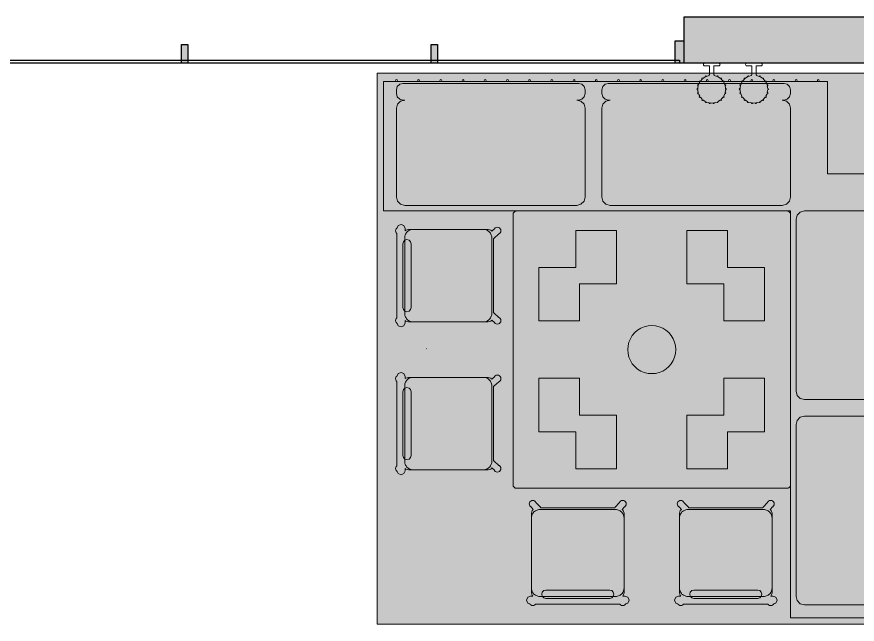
# Model space of a CAD drawing. Extents: x 2172.2 to 2210.6, y 415.3 to 458.1.
# Drawn here: x 2188.53 to 2193.072, y 450.556 to 453.841 of the extents above; entities that cross this region are included whole.
import ezdxf

# ---------------------------------------------------------------- set-up
doc = ezdxf.new("R2010")
doc.units = 0
for name, color, linetype, lineweight in [('AYAA_B2_BANQUETTES', 7, 'Continuous', 18), ('AYAA_B2_CHAIRS', 7, 'Continuous', 18), ('AYAA_B2_FINE_DETAIL', 8, 'Continuous', 9), ('AYAA_B2_FLOOR_DECOR', 32, 'Continuous', 9), ('AYAA_B2_GLAZING', 4, 'Continuous', 13), ('AYAA_B2_TABLES', 7, 'Continuous', 18), ('AYAA_B2_WALL_LIGHTS', 32, 'Continuous', 13), ('AYAA_B2_WALLS', 7, 'Continuous', 30)]:
    doc.layers.add(name, color=color, linetype=linetype, lineweight=lineweight)

# ---------------------------------------------------------------- blocks, each defined once
blk = doc.blocks.new('AYAA_B2_ARCHITECTURE')
at = {"layer": 'AYAA_B2_WALLS', "true_color": 0xe4e1d8}
for points in [[(2.13642, 19.841097), (3.51142, 19.841097), (3.51142, 19.591097), (2.13642, 19.591097)], [(-0.58058, 19.691095), (-0.54658, 19.691095), (-0.54658, 19.591097), (-0.58058, 19.591097)], [(0.76942, 19.691095), (0.80342, 19.691095), (0.80342, 19.591097), (0.76942, 19.591097)], [(2.08842, 19.711096), (2.13442, 19.711096), (2.13442, 19.591097), (2.08842, 19.591097)]]:
    blk.add_hatch(color=256, dxfattribs=at).paths.add_polyline_path(points)
at = {"layer": 'AYAA_B2_GLAZING', "linetype": 'Continuous', "lineweight": -2}
blk.add_lwpolyline([(2.11142, 19.591097), (-3.23858, 19.591097), (-3.23858, 19.606096), (2.11142, 19.606096)], close=True, dxfattribs=at)
at = {"layer": 'AYAA_B2_WALLS', "linetype": 'Continuous', "lineweight": -2}
for points in [[(2.13642, 19.841097), (3.51142, 19.841097), (3.51142, 19.591097), (2.13642, 19.591097)], [(-0.58058, 19.691095), (-0.54658, 19.691095), (-0.54658, 19.591097), (-0.58058, 19.591097)], [(0.76942, 19.691095), (0.80342, 19.691095), (0.80342, 19.591097), (0.76942, 19.591097)], [(2.08842, 19.711096), (2.13442, 19.711096), (2.13442, 19.591097), (2.08842, 19.591097)]]:
    blk.add_lwpolyline(points, close=True, dxfattribs=at)
blk = doc.blocks.new('AYAA_B2_FLOOR_DECOR_08')
at = {"true_color": 0xe6decc}
h = blk.add_hatch(color=256, dxfattribs=at)
h.paths.add_polyline_path([(-1.360926, -1.361402), (-1.361316, -1.360971), (-1.361781, -1.36083), (-1.399068, -1.359), (-1.495, -1.359), (-1.495, 1.485), (1.485, 1.485), (1.485, -1.495), (-1.359, -1.495), (-1.359, -1.399067), (-1.360831, -1.36178)])
h.paths.add_polyline_path([(-0.119686, 1.1572), (-1.281886, -0.005), (-0.119686, -1.1672), (-1.2566, -1.1672), (-1.2566, -1.2268), (-0.060086, -1.2268), (-0.005, -1.281886), (0.050086, -1.2268), (1.2466, -1.2268), (1.2466, -1.1672), (0.109686, -1.1672), (1.271886, -0.005), (0.109686, 1.1572), (1.2466, 1.1572), (1.2466, 1.2168), (0.050086, 1.2168), (-0.005, 1.271886), (-0.060086, 1.2168), (-1.2566, 1.2168), (-1.2566, 1.1572)], flags=0)
at = {"true_color": 0x3d3b33}
for points in [[(-0.005, 1.271886), (0.050086, 1.2168), (-0.000486, 1.2168), (-0.005, 1.221314), (-0.009514, 1.2168), (-0.060086, 1.2168)], [(-1.281886, -0.005), (-0.119686, 1.1572), (-0.069114, 1.1572), (-1.231314, -0.005), (-0.069114, -1.1672), (-0.119686, -1.1672)], [(0.109686, 1.1572), (1.271886, -0.005), (0.109686, -1.1672), (0.059114, -1.1672), (1.221314, -0.005), (0.059114, 1.1572)], [(-0.009514, -1.2268), (-0.005, -1.231314), (-0.000486, -1.2268), (0.050086, -1.2268), (-0.005, -1.281886), (-0.060086, -1.2268)]]:
    blk.add_hatch(color=256, dxfattribs=at).paths.add_polyline_path(points)
at = {"true_color": 0xa16b4f}
for points in [[(1.2466, 1.2168), (1.2466, 1.1572), (-1.2566, 1.1572), (-1.2566, 1.2168)], [(-1.2566, -1.1672), (1.2466, -1.1672), (1.2466, -1.2268), (-1.2566, -1.2268)]]:
    blk.add_hatch(color=256, dxfattribs=at).paths.add_polyline_path(points)
at = {"true_color": 0xe6decc}
for points in [[(-0.005, 1.221314), (-0.000486, 1.2168), (-0.009514, 1.2168)], [(0.297514, -0.005), (-0.005, -0.307514), (-0.307514, -0.005), (-0.005, 0.297514)], [(-0.009514, -1.2268), (-0.000486, -1.2268), (-0.005, -1.231314)]]:
    blk.add_hatch(color=256, dxfattribs=at).paths.add_polyline_path(points)
h = blk.add_hatch(color=256, dxfattribs=at)
h.paths.add_polyline_path([(-1.231314, -0.005), (-0.069114, 1.1572), (0.059114, 1.1572), (1.221314, -0.005), (0.059114, -1.1672), (-0.069114, -1.1672)])
h.paths.add_polyline_path([(1.003686, -0.005), (-0.005, 1.003686), (-1.013686, -0.005), (-0.005, -1.013686)], flags=0)
at = {"true_color": 0xa16b4f}
h = blk.add_hatch(color=256, dxfattribs=at)
h.paths.add_polyline_path([(1.003686, -0.005), (-0.005, -1.013686), (-1.013686, -0.005), (-0.005, 1.003686)])
h.paths.add_polyline_path([(-0.005, -0.963114), (0.953114, -0.005), (-0.005, 0.953114), (-0.963114, -0.005)], flags=0)
at = {"true_color": 0xe6decc}
h = blk.add_hatch(color=256, dxfattribs=at)
h.paths.add_polyline_path([(-0.005, 0.953114), (0.953114, -0.005), (-0.005, -0.963114), (-0.963114, -0.005)])
h.paths.add_polyline_path([(0.705686, -0.005), (-0.005, 0.705686), (-0.715686, -0.005), (-0.005, -0.715686)], flags=0)
at = {"true_color": 0x3d3b33}
h = blk.add_hatch(color=256, dxfattribs=at)
h.paths.add_polyline_path([(-0.005, 0.705686), (0.705686, -0.005), (-0.005, -0.715686), (-0.715686, -0.005)])
h.paths.add_polyline_path([(-0.005, -0.665114), (0.655114, -0.005), (-0.005, 0.655114), (-0.665114, -0.005)], flags=0)
at = {"true_color": 0xe6decc}
h = blk.add_hatch(color=256, dxfattribs=at)
h.paths.add_polyline_path([(-0.005, 0.655114), (0.655114, -0.005), (-0.005, -0.665114), (-0.665114, -0.005)])
h.paths.add_polyline_path([(0.348086, -0.005), (-0.005, 0.348086), (-0.358086, -0.005), (-0.005, -0.358086)], flags=0)
at = {"true_color": 0x757d5e}
h = blk.add_hatch(color=256, dxfattribs=at)
h.paths.add_polyline_path([(-0.358086, -0.005), (-0.005, 0.348086), (0.348086, -0.005), (-0.005, -0.358086)])
h.paths.add_polyline_path([(0.297514, -0.005), (-0.005, 0.297514), (-0.307514, -0.005), (-0.005, -0.307514)], flags=0)
at = {"color": 0, "linetype": 'Continuous', "lineweight": -2}
blk.add_lwpolyline([(-1.360926, -1.361402), (-1.361316, -1.360971), (-1.361781, -1.36083), (-1.399068, -1.359), (-1.495, -1.359), (-1.495, 1.485), (1.485, 1.485), (1.485, -1.495), (-1.359, -1.495), (-1.359, -1.399067), (-1.360831, -1.36178)], close=True, dxfattribs=at)
blk = doc.blocks.new('AYAA_B2_L_CORNER_BANQUETTE')
at = {"true_color": 0xe8ddc8}
for points in [[(-0.825, 1.38), (-0.80253, 1.373988), (-0.786012, 1.357471), (-0.78, 1.335), (-0.78, 0.405), (-0.786012, 0.38253), (-0.802529, 0.366012), (-0.825, 0.36), (-1.305, 0.36), (-1.327471, 0.366012), (-1.343988, 0.38253), (-1.35, 0.405), (-1.35, 1.335), (-1.343988, 1.357471), (-1.327471, 1.373988), (-1.305, 1.38)], [(-0.825, 0.27), (-0.80253, 0.263988), (-0.786012, 0.24747), (-0.78, 0.225), (-0.78, -0.705), (-0.786012, -0.72747), (-0.802529, -0.743988), (-0.825, -0.75), (-1.305, -0.75), (-1.327471, -0.743988), (-1.343988, -0.72747), (-1.35, -0.705), (-1.35, 0.225), (-1.343988, 0.24747), (-1.327471, 0.263988), (-1.305, 0.27)], [(-0.72747, -0.786012), (-0.705, -0.78), (0.225, -0.78), (0.24747, -0.786012), (0.263988, -0.80253), (0.27, -0.825), (0.27, -1.305), (0.263988, -1.327471), (0.24747, -1.343988), (0.225, -1.35), (-0.705, -1.35), (-0.72747, -1.343988), (-0.743988, -1.327471), (-0.75, -1.305), (-0.75, -0.825), (-0.743988, -0.802529)], [(0.405, -0.78), (1.335, -0.78), (1.357471, -0.786012), (1.373988, -0.80253), (1.38, -0.825), (1.38, -1.305), (1.373988, -1.327471), (1.357471, -1.343988), (1.335, -1.35), (0.405, -1.35), (0.38253, -1.343988), (0.366012, -1.327471), (0.36, -1.305), (0.36, -0.825), (0.366012, -0.802529), (0.38253, -0.786012)]]:
    blk.add_hatch(color=256, dxfattribs=at).paths.add_polyline_path(points)
at = {"color": 0, "linetype": 'Continuous', "lineweight": -2}
for points in [[(-1.45, -0.9), (-1.45, -0.75), (-1.45, -0.66), (-1.45, -0.54), (-1.45, -0.42), (-1.45, -0.3), (-1.45, -0.18), (-1.45, -0.06), (-1.45, 0.06), (-1.45, 0.18), (-1.45, 0.3), (-1.45, 0.42), (-1.45, 0.54), (-1.45, 0.66), (-1.45, 0.78), (-1.45, 0.9), (-1.45, 1.02), (-1.45, 1.14), (-1.45, 1.26), (-1.45, 1.38), (-1.45, 1.45), (-0.75, 1.45), (-0.75, -0.75), (1.45, -0.75), (1.45, -1.45), (1.435, -1.45), (1.38, -1.45), (1.26, -1.45), (1.14, -1.45), (1.02, -1.45), (0.9, -1.45), (0.78, -1.45), (0.66, -1.45), (0.54, -1.45), (0.42, -1.45), (0.3, -1.45), (0.18, -1.45), (0.06, -1.45), (-0.06, -1.45), (-0.18, -1.45), (-0.3, -1.45), (-0.42, -1.45), (-0.54, -1.45), (-0.66, -1.45), (-0.75, -1.45), (-0.78, -1.45), (-0.9, -1.45), (-0.95, -1.45), (-0.95, -0.95), (-1.45, -0.95), (-1.45, -0.935)], [(-1.45, 1.38), (-1.451465, 1.376464), (-1.455, 1.375), (-1.458536, 1.376464), (-1.46, 1.38), (-1.458536, 1.383536), (-1.455, 1.385), (-1.451465, 1.383536)], [(-1.44, 1.345), (-1.435324, 1.362477), (-1.422477, 1.375324), (-1.405, 1.38), (-1.385, 1.38), (-1.367523, 1.375324), (-1.354676, 1.362477), (-1.35, 1.345), (-1.35, 1.335), (-1.343988, 1.357471), (-1.327471, 1.373988), (-1.305, 1.38), (-0.825, 1.38), (-0.80253, 1.373988), (-0.786012, 1.357471), (-0.78, 1.335), (-0.78, 0.405), (-0.786012, 0.38253), (-0.802529, 0.366012), (-0.825, 0.36), (-1.305, 0.36), (-1.327471, 0.366012), (-1.343988, 0.38253), (-1.35, 0.405), (-1.35, 0.395), (-1.354676, 0.377523), (-1.367523, 0.364676), (-1.385, 0.36), (-1.405, 0.36), (-1.422477, 0.364676), (-1.435324, 0.377523), (-1.44, 0.395)], [(-1.45, 1.26), (-1.451465, 1.256464), (-1.455, 1.255), (-1.458536, 1.256464), (-1.46, 1.26), (-1.458536, 1.263535), (-1.455, 1.265), (-1.451465, 1.263535)], [(-1.45, 1.14), (-1.451465, 1.136464), (-1.455, 1.135), (-1.458536, 1.136464), (-1.46, 1.14), (-1.458536, 1.143535), (-1.455, 1.145), (-1.451465, 1.143535)], [(-1.45, 1.02), (-1.451465, 1.016464), (-1.455, 1.015), (-1.458536, 1.016464), (-1.46, 1.02), (-1.458536, 1.023535), (-1.455, 1.025), (-1.451465, 1.023535)], [(-1.45, 0.9), (-1.451465, 0.896464), (-1.455, 0.895), (-1.458536, 0.896464), (-1.46, 0.9), (-1.458536, 0.903535), (-1.455, 0.905), (-1.451465, 0.903535)], [(-1.45, 0.78), (-1.451465, 0.776464), (-1.455, 0.775), (-1.458536, 0.776464), (-1.46, 0.78), (-1.458536, 0.783535), (-1.455, 0.785), (-1.451465, 0.783535)], [(-1.45, 0.66), (-1.451465, 0.656465), (-1.455, 0.655), (-1.458536, 0.656465), (-1.46, 0.66), (-1.458536, 0.663536), (-1.455, 0.665), (-1.451465, 0.663536)], [(-1.45, 0.54), (-1.451465, 0.536465), (-1.455, 0.535), (-1.458536, 0.536465), (-1.46, 0.54), (-1.458536, 0.543536), (-1.455, 0.545), (-1.451465, 0.543536)], [(-1.45, 0.42), (-1.451465, 0.416464), (-1.455, 0.415), (-1.458536, 0.416464), (-1.46, 0.42), (-1.458536, 0.423536), (-1.455, 0.425), (-1.451465, 0.423536)], [(-1.45, 0.3), (-1.451465, 0.296464), (-1.455, 0.295), (-1.458536, 0.296464), (-1.46, 0.3), (-1.458536, 0.303536), (-1.455, 0.305), (-1.451465, 0.303536)], [(-1.367523, 0.265324), (-1.354676, 0.252477), (-1.35, 0.235), (-1.35, 0.225), (-1.343988, 0.24747), (-1.327471, 0.263988), (-1.305, 0.27), (-0.825, 0.27), (-0.80253, 0.263988), (-0.786012, 0.24747), (-0.78, 0.225), (-0.78, -0.705), (-0.786012, -0.72747), (-0.802529, -0.743988), (-0.825, -0.75), (-1.305, -0.75), (-1.327471, -0.743988), (-1.343988, -0.72747), (-1.35, -0.705), (-1.35, -0.715), (-1.354676, -0.732477), (-1.367523, -0.745324), (-1.385, -0.75), (-1.405, -0.75), (-1.422477, -0.745324), (-1.435324, -0.732477), (-1.44, -0.715), (-1.44, 0.235), (-1.435324, 0.252477), (-1.422477, 0.265324), (-1.405, 0.27), (-1.385, 0.27)], [(-1.45, 0.18), (-1.451465, 0.176464), (-1.455, 0.175), (-1.458536, 0.176464), (-1.46, 0.18), (-1.458536, 0.183536), (-1.455, 0.185), (-1.451465, 0.183536)], [(-1.45, 0.06), (-1.451465, 0.056464), (-1.455, 0.055), (-1.458536, 0.056464), (-1.46, 0.06), (-1.458536, 0.063536), (-1.455, 0.065), (-1.451465, 0.063536)], [(-1.45, -0.06), (-1.451465, -0.063536), (-1.455, -0.065), (-1.458536, -0.063536), (-1.46, -0.06), (-1.458536, -0.056464), (-1.455, -0.055), (-1.451465, -0.056464)], [(-1.45, -0.18), (-1.451465, -0.183536), (-1.455, -0.185), (-1.458536, -0.183536), (-1.46, -0.18), (-1.458536, -0.176464), (-1.455, -0.175), (-1.451465, -0.176464)], [(-1.45, -0.3), (-1.451465, -0.303536), (-1.455, -0.305), (-1.458536, -0.303536), (-1.46, -0.3), (-1.458536, -0.296464), (-1.455, -0.295), (-1.451465, -0.296464)], [(-1.45, -0.42), (-1.451465, -0.423536), (-1.455, -0.425), (-1.458536, -0.423536), (-1.46, -0.42), (-1.458536, -0.416464), (-1.455, -0.415), (-1.451465, -0.416464)], [(-1.45, -0.54), (-1.451465, -0.543536), (-1.455, -0.545), (-1.458536, -0.543536), (-1.46, -0.54), (-1.458536, -0.536465), (-1.455, -0.535), (-1.451465, -0.536465)], [(-1.45, -0.66), (-1.451465, -0.663536), (-1.455, -0.665), (-1.458536, -0.663536), (-1.46, -0.66), (-1.458536, -0.656465), (-1.455, -0.655), (-1.451465, -0.656465)], [(-1.458536, -0.783535), (-1.46, -0.78), (-1.458536, -0.776464), (-1.455, -0.775), (-1.451465, -0.776464), (-1.45, -0.78), (-1.451465, -0.783535), (-1.455, -0.785)], [(-0.745324, -1.367523), (-0.732477, -1.354676), (-0.715, -1.35), (-0.705, -1.35), (-0.72747, -1.343988), (-0.743988, -1.327471), (-0.75, -1.305), (-0.75, -0.825), (-0.743988, -0.802529), (-0.72747, -0.786012), (-0.705, -0.78), (0.225, -0.78), (0.24747, -0.786012), (0.263988, -0.80253), (0.27, -0.825), (0.27, -1.305), (0.263988, -1.327471), (0.24747, -1.343988), (0.225, -1.35), (0.235, -1.35), (0.252477, -1.354676), (0.265324, -1.367523), (0.27, -1.385), (0.27, -1.405), (0.265324, -1.422477), (0.252477, -1.435324), (0.235, -1.44), (-0.715, -1.44), (-0.732477, -1.435324), (-0.745324, -1.422477), (-0.75, -1.405), (-0.75, -1.385)], [(0.377523, -1.354676), (0.395, -1.35), (0.405, -1.35), (0.38253, -1.343988), (0.366012, -1.327471), (0.36, -1.305), (0.36, -0.825), (0.366012, -0.802529), (0.38253, -0.786012), (0.405, -0.78), (1.335, -0.78), (1.357471, -0.786012), (1.373988, -0.80253), (1.38, -0.825), (1.38, -1.305), (1.373988, -1.327471), (1.357471, -1.343988), (1.335, -1.35), (1.345, -1.35), (1.362477, -1.354676), (1.375324, -1.367523), (1.38, -1.385), (1.38, -1.405), (1.375324, -1.422477), (1.362477, -1.435324), (1.345, -1.44), (0.395, -1.44), (0.377523, -1.435324), (0.364676, -1.422477), (0.36, -1.405), (0.36, -1.385), (0.364676, -1.367523)], [(-1.45, -0.9), (-1.451465, -0.903535), (-1.455, -0.905), (-1.458536, -0.903535), (-1.46, -0.9), (-1.458536, -0.896464), (-1.455, -0.895), (-1.451465, -0.896464)], [(-0.9, -1.45), (-0.896464, -1.451465), (-0.895, -1.455), (-0.896464, -1.458536), (-0.9, -1.46), (-0.903535, -1.458536), (-0.905, -1.455), (-0.903535, -1.451465)], [(-0.78, -1.45), (-0.776464, -1.451465), (-0.775, -1.455), (-0.776464, -1.458536), (-0.78, -1.46), (-0.783535, -1.458536), (-0.785, -1.455), (-0.783535, -1.451465)], [(-0.66, -1.45), (-0.656465, -1.451465), (-0.655, -1.455), (-0.656465, -1.458536), (-0.66, -1.46), (-0.663536, -1.458536), (-0.665, -1.455), (-0.663536, -1.451465)], [(-0.54, -1.45), (-0.536465, -1.451465), (-0.535, -1.455), (-0.536465, -1.458536), (-0.54, -1.46), (-0.543536, -1.458536), (-0.545, -1.455), (-0.543536, -1.451465)], [(-0.42, -1.45), (-0.416464, -1.451465), (-0.415, -1.455), (-0.416464, -1.458536), (-0.42, -1.46), (-0.423536, -1.458536), (-0.425, -1.455), (-0.423536, -1.451465)], [(-0.3, -1.45), (-0.296464, -1.451465), (-0.295, -1.455), (-0.296464, -1.458536), (-0.3, -1.46), (-0.303536, -1.458536), (-0.305, -1.455), (-0.303536, -1.451465)], [(-0.18, -1.45), (-0.176464, -1.451465), (-0.175, -1.455), (-0.176464, -1.458536), (-0.18, -1.46), (-0.183536, -1.458536), (-0.185, -1.455), (-0.183536, -1.451465)], [(-0.06, -1.45), (-0.056464, -1.451465), (-0.055, -1.455), (-0.056464, -1.458536), (-0.06, -1.46), (-0.063536, -1.458536), (-0.065, -1.455), (-0.063536, -1.451465)], [(0.06, -1.45), (0.063536, -1.451465), (0.065, -1.455), (0.063536, -1.458536), (0.06, -1.46), (0.056464, -1.458536), (0.055, -1.455), (0.056464, -1.451465)], [(0.18, -1.45), (0.183536, -1.451465), (0.185, -1.455), (0.183536, -1.458536), (0.18, -1.46), (0.176464, -1.458536), (0.175, -1.455), (0.176464, -1.451465)], [(0.3, -1.45), (0.303536, -1.451465), (0.305, -1.455), (0.303536, -1.458536), (0.3, -1.46), (0.296464, -1.458536), (0.295, -1.455), (0.296464, -1.451465)], [(0.42, -1.45), (0.423536, -1.451465), (0.425, -1.455), (0.423536, -1.458536), (0.42, -1.46), (0.416464, -1.458536), (0.415, -1.455), (0.416464, -1.451465)], [(0.54, -1.45), (0.543536, -1.451465), (0.545, -1.455), (0.543536, -1.458536), (0.54, -1.46), (0.536465, -1.458536), (0.535, -1.455), (0.536465, -1.451465)], [(0.66, -1.45), (0.663536, -1.451465), (0.665, -1.455), (0.663536, -1.458536), (0.66, -1.46), (0.656465, -1.458536), (0.655, -1.455), (0.656465, -1.451465)], [(0.78, -1.45), (0.783535, -1.451465), (0.785, -1.455), (0.783535, -1.458536), (0.78, -1.46), (0.776464, -1.458536), (0.775, -1.455), (0.776464, -1.451465)], [(0.9, -1.45), (0.903535, -1.451465), (0.905, -1.455), (0.903535, -1.458536), (0.9, -1.46), (0.896464, -1.458536), (0.895, -1.455), (0.896464, -1.451465)], [(1.02, -1.45), (1.023535, -1.451465), (1.025, -1.455), (1.023535, -1.458536), (1.02, -1.46), (1.016464, -1.458536), (1.015, -1.455), (1.016464, -1.451465)], [(1.14, -1.45), (1.143535, -1.451465), (1.145, -1.455), (1.143535, -1.458536), (1.14, -1.46), (1.136464, -1.458536), (1.135, -1.455), (1.136464, -1.451465)], [(1.26, -1.45), (1.263535, -1.451465), (1.265, -1.455), (1.263535, -1.458536), (1.26, -1.46), (1.256464, -1.458536), (1.255, -1.455), (1.256464, -1.451465)], [(1.38, -1.45), (1.383536, -1.451465), (1.385, -1.455), (1.383536, -1.458536), (1.38, -1.46), (1.376464, -1.458536), (1.375, -1.455), (1.376464, -1.451465)]]:
    blk.add_lwpolyline(points, close=True, dxfattribs=at)
blk = doc.blocks.new('AYAA_B2_L_CORNER_TABLE')
at = {"true_color": 0xefe8d6}
blk.add_hatch(color=256, dxfattribs=at).paths.add_polyline_path([(-0.744142, -0.744142), (-0.745867, -0.742175), (-0.747321, -0.74), (-0.748478, -0.737654), (-0.749319, -0.735176), (-0.749829, -0.732611), (-0.75, -0.73), (-0.75, 0.73), (-0.749829, 0.732611), (-0.749319, 0.735176), (-0.748478, 0.737654), (-0.747321, 0.74), (-0.745867, 0.742175), (-0.744142, 0.744142), (-0.742175, 0.745867), (-0.74, 0.747321), (-0.737654, 0.748478), (-0.735176, 0.749319), (-0.732611, 0.749829), (-0.73, 0.75), (0.73, 0.75), (0.732611, 0.749829), (0.735176, 0.749319), (0.737654, 0.748478), (0.74, 0.747321), (0.742175, 0.745867), (0.744142, 0.744142), (0.745867, 0.742175), (0.747321, 0.74), (0.748478, 0.737654), (0.749319, 0.735176), (0.749829, 0.732611), (0.75, 0.73), (0.75, -0.73), (0.749829, -0.732611), (0.749319, -0.735176), (0.748478, -0.737654), (0.747321, -0.74), (0.745867, -0.742175), (0.744142, -0.744142), (0.742175, -0.745867), (0.74, -0.747321), (0.737654, -0.748478), (0.735176, -0.749319), (0.732611, -0.749829), (0.73, -0.75), (-0.73, -0.75), (-0.732611, -0.749829), (-0.735176, -0.749319), (-0.737654, -0.748478), (-0.74, -0.747321), (-0.742175, -0.745867)])
at = {"color": 0, "linetype": 'Continuous', "lineweight": -2}
blk.add_lwpolyline([(-0.75, 0.73), (-0.749829, 0.732611), (-0.749319, 0.735176), (-0.748478, 0.737654), (-0.747321, 0.74), (-0.745867, 0.742175), (-0.744142, 0.744142), (-0.742175, 0.745867), (-0.74, 0.747321), (-0.737654, 0.748478), (-0.735176, 0.749319), (-0.732611, 0.749829), (-0.73, 0.75), (0.73, 0.75), (0.732611, 0.749829), (0.735176, 0.749319), (0.737654, 0.748478), (0.74, 0.747321), (0.742175, 0.745867), (0.744142, 0.744142), (0.745867, 0.742175), (0.747321, 0.74), (0.748478, 0.737654), (0.749319, 0.735176), (0.749829, 0.732611), (0.75, 0.73), (0.75, -0.73), (0.749829, -0.732611), (0.749319, -0.735176), (0.748478, -0.737654), (0.747321, -0.74), (0.745867, -0.742175), (0.744142, -0.744142), (0.742175, -0.745867), (0.74, -0.747321), (0.737654, -0.748478), (0.735176, -0.749319), (0.732611, -0.749829), (0.73, -0.75), (-0.73, -0.75), (-0.732611, -0.749829), (-0.735176, -0.749319), (-0.737654, -0.748478), (-0.74, -0.747321), (-0.742175, -0.745867), (-0.744142, -0.744142), (-0.745867, -0.742175), (-0.747321, -0.74), (-0.748478, -0.737654), (-0.749319, -0.735176), (-0.749829, -0.732611), (-0.75, -0.73)], close=True, dxfattribs=at)
at = {"layer": 'AYAA_B2_FINE_DETAIL', "linetype": 'Continuous', "lineweight": -2}
for points in [[(-0.643, 0.41), (-0.445, 0.41), (-0.445, 0.608), (-0.444733, 0.608999), (-0.443999, 0.609733), (-0.443, 0.61), (-0.157, 0.61), (-0.156001, 0.609733), (-0.155267, 0.608999), (-0.155, 0.608), (-0.155, 0.392), (-0.155267, 0.391001), (-0.156001, 0.390267), (-0.157, 0.39), (-0.355, 0.39), (-0.355, 0.192), (-0.355267, 0.191001), (-0.356001, 0.190267), (-0.357, 0.19), (-0.643, 0.19), (-0.643999, 0.190267), (-0.644733, 0.191001), (-0.645, 0.192), (-0.645, 0.408), (-0.644733, 0.408999), (-0.643999, 0.409733)], [(0.443, 0.61), (0.443999, 0.609733), (0.444733, 0.608999), (0.445, 0.608), (0.445, 0.41), (0.643, 0.41), (0.643999, 0.409733), (0.644733, 0.408999), (0.645, 0.408), (0.645, 0.192), (0.644733, 0.191001), (0.643999, 0.190267), (0.643, 0.19), (0.357, 0.19), (0.356001, 0.190267), (0.355267, 0.191001), (0.355, 0.192), (0.355, 0.39), (0.157, 0.39), (0.156001, 0.390267), (0.155267, 0.391001), (0.155, 0.392), (0.155, 0.608), (0.155267, 0.608999), (0.156001, 0.609733), (0.157, 0.61)], [(-0.123637, 0.040172), (-0.115831, 0.059019), (-0.105172, 0.076412), (-0.091924, 0.091924), (-0.076412, 0.105172), (-0.059019, 0.115831), (-0.040172, 0.123637), (-0.020336, 0.128399), (0, 0.13), (0.020336, 0.128399), (0.040172, 0.123637), (0.059019, 0.115831), (0.076412, 0.105172), (0.091924, 0.091924), (0.105172, 0.076412), (0.115831, 0.059019), (0.123637, 0.040172), (0.128399, 0.020336), (0.13, 0), (0.128399, -0.020336), (0.123637, -0.040172), (0.115831, -0.059019), (0.105172, -0.076412), (0.091924, -0.091924), (0.076412, -0.105172), (0.059019, -0.115831), (0.040172, -0.123637), (0.020336, -0.128399), (0, -0.13), (-0.020336, -0.128399), (-0.040172, -0.123637), (-0.059019, -0.115831), (-0.076412, -0.105172), (-0.091924, -0.091924), (-0.105172, -0.076412), (-0.115831, -0.059019), (-0.123637, -0.040172), (-0.128399, -0.020336), (-0.13, 0), (-0.128399, 0.020336)], [(-0.356001, -0.190267), (-0.355267, -0.191001), (-0.355, -0.192), (-0.355, -0.39), (-0.157, -0.39), (-0.156001, -0.390267), (-0.155267, -0.391001), (-0.155, -0.392), (-0.155, -0.608), (-0.155267, -0.608999), (-0.156001, -0.609733), (-0.157, -0.61), (-0.443, -0.61), (-0.443999, -0.609733), (-0.444733, -0.608999), (-0.445, -0.608), (-0.445, -0.41), (-0.643, -0.41), (-0.643999, -0.409733), (-0.644733, -0.408999), (-0.645, -0.408), (-0.645, -0.192), (-0.644733, -0.191001), (-0.643999, -0.190267), (-0.643, -0.19), (-0.357, -0.19)], [(0.155267, -0.391001), (0.156001, -0.390267), (0.157, -0.39), (0.355, -0.39), (0.355, -0.192), (0.355267, -0.191001), (0.356001, -0.190267), (0.357, -0.19), (0.643, -0.19), (0.643999, -0.190267), (0.644733, -0.191001), (0.645, -0.192), (0.645, -0.408), (0.644733, -0.408999), (0.643999, -0.409733), (0.643, -0.41), (0.445, -0.41), (0.445, -0.608), (0.444733, -0.608999), (0.443999, -0.609733), (0.443, -0.61), (0.157, -0.61), (0.156001, -0.609733), (0.155267, -0.608999), (0.155, -0.608), (0.155, -0.392)]]:
    blk.add_lwpolyline(points, close=True, dxfattribs=at)
blk = doc.blocks.new('AYAA_B2_CHAIR_IVORY')
at = {"true_color": 0xeee6d3}
blk.add_hatch(color=256, dxfattribs=at).paths.add_polyline_path([(-0.247475, -0.204863), (-0.248872, -0.200013), (-0.249717, -0.195038), (-0.25, -0.19), (-0.25, 0.19), (-0.249717, 0.195038), (-0.248872, 0.200013), (-0.247475, 0.204863), (-0.245544, 0.209525), (-0.243103, 0.213941), (-0.240182, 0.218057), (-0.23682, 0.22182), (-0.233057, 0.225182), (-0.228941, 0.228103), (-0.224525, 0.230544), (-0.219863, 0.232475), (-0.215013, 0.233872), (-0.210038, 0.234717), (-0.205, 0.235), (0.205, 0.235), (0.210038, 0.234717), (0.215013, 0.233872), (0.219863, 0.232475), (0.224525, 0.230544), (0.228941, 0.228103), (0.233057, 0.225182), (0.23682, 0.22182), (0.240182, 0.218057), (0.243103, 0.213941), (0.245544, 0.209525), (0.247475, 0.204863), (0.248872, 0.200013), (0.249717, 0.195038), (0.25, 0.19), (0.25, -0.19), (0.249717, -0.195038), (0.248872, -0.200013), (0.247475, -0.204863), (0.245544, -0.209525), (0.243103, -0.213941), (0.240182, -0.218057), (0.23682, -0.22182), (0.233057, -0.225182), (0.228941, -0.228103), (0.224525, -0.230544), (0.219863, -0.232475), (0.215013, -0.233872), (0.210038, -0.234717), (0.205, -0.235), (-0.205, -0.235), (-0.210038, -0.234717), (-0.215013, -0.233872), (-0.219863, -0.232475), (-0.224525, -0.230544), (-0.228941, -0.228103), (-0.233057, -0.225182), (-0.23682, -0.22182), (-0.240182, -0.218057), (-0.243103, -0.213941), (-0.245544, -0.209525)])
at = {"color": 0, "linetype": 'Continuous', "lineweight": -2}
for points in [[(-0.255, -0.233), (-0.242972, -0.233), (-0.245992, -0.22998), (-0.25, -0.215), (-0.25, 0.215), (-0.245992, 0.22998), (-0.240149, 0.235823), (-0.252556, 0.249383), (-0.254118, 0.250179), (-0.258321, 0.254382), (-0.26102, 0.259679), (-0.26195, 0.26555), (-0.26102, 0.271421), (-0.258321, 0.276718), (-0.254118, 0.280921), (-0.248821, 0.28362), (-0.24295, 0.28455), (-0.237079, 0.28362), (-0.231782, 0.280921), (-0.227579, 0.276718), (-0.22608, 0.273776), (-0.20172, 0.24715), (-0.200943, 0.245), (0.200943, 0.245), (0.20172, 0.24715), (0.22608, 0.273776), (0.227579, 0.276718), (0.231782, 0.280921), (0.237079, 0.28362), (0.24295, 0.28455), (0.248821, 0.28362), (0.254118, 0.280921), (0.258321, 0.276718), (0.26102, 0.271421), (0.26195, 0.26555), (0.26102, 0.259679), (0.258321, 0.254382), (0.254118, 0.250179), (0.252556, 0.249383), (0.240149, 0.235823), (0.245992, 0.22998), (0.25, 0.215), (0.25, -0.215), (0.245992, -0.22998), (0.242972, -0.233), (0.255, -0.233), (0.270556, -0.239444), (0.277, -0.255), (0.270556, -0.270556), (0.259027, -0.275332), (0.258321, -0.276718), (0.254118, -0.280921), (0.248821, -0.28362), (0.24295, -0.28455), (0.237079, -0.28362), (0.231782, -0.280921), (0.227861, -0.277), (-0.227861, -0.277), (-0.231782, -0.280921), (-0.237079, -0.28362), (-0.24295, -0.28455), (-0.248821, -0.28362), (-0.254118, -0.280921), (-0.258321, -0.276718), (-0.259027, -0.275332), (-0.270556, -0.270556), (-0.277, -0.255), (-0.270556, -0.239444)], [(-0.247475, -0.204863), (-0.248872, -0.200013), (-0.249717, -0.195038), (-0.25, -0.19), (-0.25, 0.19), (-0.249717, 0.195038), (-0.248872, 0.200013), (-0.247475, 0.204863), (-0.245544, 0.209525), (-0.243103, 0.213941), (-0.240182, 0.218057), (-0.23682, 0.22182), (-0.233057, 0.225182), (-0.228941, 0.228103), (-0.224525, 0.230544), (-0.219863, 0.232475), (-0.215013, 0.233872), (-0.210038, 0.234717), (-0.205, 0.235), (0.205, 0.235), (0.210038, 0.234717), (0.215013, 0.233872), (0.219863, 0.232475), (0.224525, 0.230544), (0.228941, 0.228103), (0.233057, 0.225182), (0.23682, 0.22182), (0.240182, 0.218057), (0.243103, 0.213941), (0.245544, 0.209525), (0.247475, 0.204863), (0.248872, 0.200013), (0.249717, 0.195038), (0.25, 0.19), (0.25, -0.19), (0.249717, -0.195038), (0.248872, -0.200013), (0.247475, -0.204863), (0.245544, -0.209525), (0.243103, -0.213941), (0.240182, -0.218057), (0.23682, -0.22182), (0.233057, -0.225182), (0.228941, -0.228103), (0.224525, -0.230544), (0.219863, -0.232475), (0.215013, -0.233872), (0.210038, -0.234717), (0.205, -0.235), (-0.205, -0.235), (-0.210038, -0.234717), (-0.215013, -0.233872), (-0.219863, -0.232475), (-0.224525, -0.230544), (-0.228941, -0.228103), (-0.233057, -0.225182), (-0.23682, -0.22182), (-0.240182, -0.218057), (-0.243103, -0.213941), (-0.245544, -0.209525)], [(-0.183735, -0.203506), (-0.1725, -0.2005), (0.1725, -0.2005), (0.183735, -0.203506), (0.191994, -0.211765), (0.195, -0.223), (0.191994, -0.234235), (0.183735, -0.242494), (0.1725, -0.2455), (-0.1725, -0.2455), (-0.183735, -0.242494), (-0.191994, -0.234235), (-0.195, -0.223), (-0.191994, -0.211765)]]:
    blk.add_lwpolyline(points, close=True, dxfattribs=at)
blk = doc.blocks.new('AYAA_B2_SCONCE')
at = {"color": 0, "linetype": 'Continuous', "lineweight": -2}
blk.add_lwpolyline([(-0.066057, -0.178967), (-0.064423, -0.178291), (-0.064952, -0.1775), (-0.069291, -0.168701), (-0.071015, -0.163622), (-0.072921, -0.164412), (-0.075043, -0.163533), (-0.075921, -0.161412), (-0.075043, -0.15929), (-0.072921, -0.158412), (-0.072618, -0.158538), (-0.074358, -0.149789), (-0.074835, -0.142517), (-0.076, -0.143), (-0.078121, -0.142121), (-0.079, -0.14), (-0.078121, -0.137879), (-0.076, -0.137), (-0.074835, -0.137483), (-0.074358, -0.130211), (-0.072618, -0.121462), (-0.072921, -0.121588), (-0.075043, -0.12071), (-0.075921, -0.118588), (-0.075043, -0.116467), (-0.072921, -0.115588), (-0.071015, -0.116378), (-0.069291, -0.111299), (-0.064952, -0.1025), (-0.064423, -0.101709), (-0.066057, -0.101033), (-0.066935, -0.098911), (-0.066057, -0.09679), (-0.063935, -0.095911), (-0.061814, -0.09679), (-0.061555, -0.097416), (-0.059501, -0.094343), (-0.053033, -0.086967), (-0.050898, -0.085095), (-0.051891, -0.084684), (-0.052769, -0.082563), (-0.051891, -0.080442), (-0.049769, -0.079563), (-0.047648, -0.080442), (-0.0471, -0.081764), (-0.045657, -0.080499), (-0.0375, -0.075048), (-0.033493, -0.073072), (-0.033693, -0.072989), (-0.034572, -0.070868), (-0.033693, -0.068747), (-0.031572, -0.067868), (-0.02945, -0.068747), (-0.028646, -0.07069), (-0.019411, -0.067556), (-0.013177, -0.066316), (-0.013816, -0.064774), (-0.012937, -0.062652), (-0.012, -0.062264), (-0.012, -0.014), (-0.037, -0.014), (-0.040995, -0.012931), (-0.043931, -0.009995), (-0.045, -0.006), (-0.043931, -0.002005), (-0.040995, 0.000931), (-0.037, 0.002), (0.037, 0.002), (0.040995, 0.000931), (0.043931, -0.002005), (0.045, -0.006), (0.043931, -0.009995), (0.040995, -0.012931), (0.037, -0.014), (0.012, -0.014), (0.012, -0.062264), (0.012937, -0.062652), (0.013816, -0.064774), (0.013177, -0.066316), (0.019411, -0.067556), (0.028646, -0.07069), (0.02945, -0.068747), (0.031572, -0.067868), (0.033693, -0.068747), (0.034572, -0.070868), (0.033693, -0.072989), (0.033493, -0.073072), (0.0375, -0.075048), (0.045657, -0.080499), (0.0471, -0.081764), (0.047648, -0.080442), (0.049769, -0.079563), (0.051891, -0.080442), (0.052769, -0.082563), (0.051891, -0.084684), (0.050898, -0.085095), (0.053033, -0.086967), (0.059501, -0.094343), (0.061555, -0.097416), (0.061814, -0.09679), (0.063935, -0.095911), (0.066057, -0.09679), (0.066935, -0.098911), (0.066057, -0.101033), (0.064423, -0.101709), (0.064952, -0.1025), (0.069291, -0.111299), (0.071015, -0.116378), (0.072921, -0.115588), (0.075043, -0.116467), (0.075921, -0.118588), (0.075043, -0.12071), (0.072921, -0.121588), (0.072618, -0.121462), (0.074358, -0.130211), (0.074835, -0.137483), (0.076, -0.137), (0.078121, -0.137879), (0.079, -0.14), (0.078121, -0.142121), (0.076, -0.143), (0.074835, -0.142517), (0.074358, -0.149789), (0.072618, -0.158538), (0.072921, -0.158412), (0.075043, -0.15929), (0.075921, -0.161412), (0.075043, -0.163533), (0.072921, -0.164412), (0.071015, -0.163622), (0.069291, -0.168701), (0.064952, -0.1775), (0.064423, -0.178291), (0.066057, -0.178967), (0.066935, -0.181089), (0.066057, -0.18321), (0.063935, -0.184089), (0.061814, -0.18321), (0.061555, -0.182584), (0.059501, -0.185657), (0.053033, -0.193033), (0.050898, -0.194905), (0.051891, -0.195316), (0.052769, -0.197437), (0.051891, -0.199558), (0.049769, -0.200437), (0.047648, -0.199558), (0.0471, -0.198236), (0.045657, -0.199501), (0.0375, -0.204952), (0.033493, -0.206928), (0.033693, -0.207011), (0.034572, -0.209132), (0.033693, -0.211253), (0.031572, -0.212132), (0.02945, -0.211253), (0.028646, -0.20931), (0.019411, -0.212444), (0.013177, -0.213684), (0.013816, -0.215226), (0.012937, -0.217348), (0.010816, -0.218226), (0.008695, -0.217348), (0.007816, -0.215226), (0.008131, -0.214467), (0, -0.215), (-0.008131, -0.214467), (-0.007816, -0.215226), (-0.008695, -0.217348), (-0.010816, -0.218226), (-0.012937, -0.217348), (-0.013816, -0.215226), (-0.013177, -0.213684), (-0.019411, -0.212444), (-0.028646, -0.20931), (-0.02945, -0.211253), (-0.031572, -0.212132), (-0.033693, -0.211253), (-0.034572, -0.209132), (-0.033693, -0.207011), (-0.033493, -0.206928), (-0.0375, -0.204952), (-0.045657, -0.199501), (-0.0471, -0.198236), (-0.047648, -0.199558), (-0.049769, -0.200437), (-0.051891, -0.199558), (-0.052769, -0.197437), (-0.051891, -0.195316), (-0.050898, -0.194905), (-0.053033, -0.193033), (-0.059501, -0.185657), (-0.061555, -0.182584), (-0.061814, -0.18321), (-0.063935, -0.184089), (-0.066057, -0.18321), (-0.066935, -0.181089)], close=True, dxfattribs=at)

msp = doc.modelspace()

# ---------------------------------------------------------------- block references
at = {"layer": 'AYAA_B2_BANQUETTES', "linetype": 'Continuous', "yscale": -1.000000000000003, "rotation": -90.0000043257111}
msp.add_blockref('AYAA_B2_L_CORNER_BANQUETTE', (2191.9614, 452.0411), dxfattribs=at)
at = {"layer": 'AYAA_B2_CHAIRS', "linetype": 'Continuous'}
for p, yscale, rotation in [((2190.8614, 452.4411), -1.000000000000003, 90.0000043257111), ((2190.8614, 451.6411), -1.000000000000003, 90.0000043257111), ((2191.5614, 450.9411), -1, 180), ((2192.3614, 450.9411), -1, 180)]:
    msp.add_blockref('AYAA_B2_CHAIR_IVORY', p, dxfattribs=dict(at, yscale=yscale, rotation=rotation))
at = {"layer": 'AYAA_B2_FLOOR_DECOR', "linetype": 'Continuous', "yscale": -1, "rotation": -90.0000043257111}
msp.add_blockref('AYAA_B2_FLOOR_DECOR_08', (2191.9614, 452.0411), dxfattribs=at)
at = {"layer": 'AYAA_B2_TABLES', "linetype": 'Continuous', "yscale": -1.000000000000003, "rotation": -90.0000043257111}
msp.add_blockref('AYAA_B2_L_CORNER_TABLE', (2191.9614, 452.0411), dxfattribs=at)
at = {"layer": 'AYAA_B2_WALL_LIGHTS', "linetype": 'Continuous'}
for p in [(2192.2854, 453.5896), (2192.5134, 453.5896)]:
    msp.add_blockref('AYAA_B2_SCONCE', p, dxfattribs=at)
at = {"layer": 'AYAA_B2_WALLS'}
msp.add_blockref('AYAA_B2_ARCHITECTURE', (2190, 434), dxfattribs=at)

doc.saveas('drawing.dxf')
